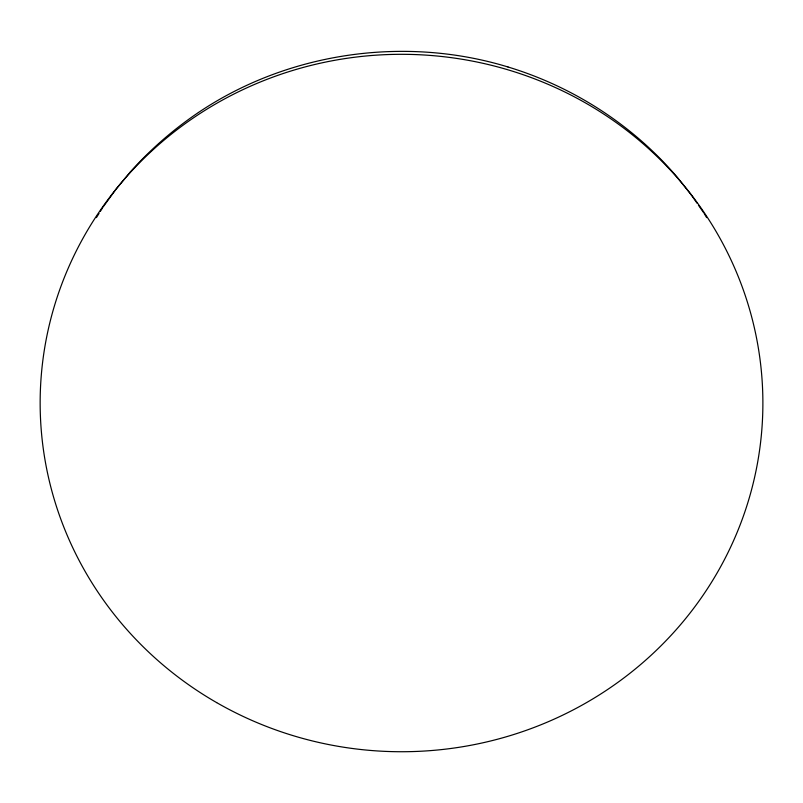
<?xml version="1.0" encoding="UTF-8"?>
<svg xmlns="http://www.w3.org/2000/svg" width="803" height="803" viewBox="0 0 803 803"><rect width="100%" height="100%" fill="white"/><g stroke="black" fill="none" stroke-linecap="round" stroke-linejoin="round"><path stroke-width="1.2" d="M96.41 217.603L99.05 213.417M100.365 211.33L102.342 208.188M102.995 207.154L116.124 189.066L130.427 171.812M130.417 171.822C150.552 149.318 173.458 129.383 198.471 112.48M198.461 112.49C288.096 52.205 404.762 35.452 507.968 66.97M507.958 66.97C573.422 86.804 633.145 125.338 677.471 177.513M677.461 177.503L691.403 195.059M691.393 195.049L697.044 203.199M698.449 205.227L703.408 212.373M704.101 213.377L706.65 217.613M216.649 702.605A361.37 348.713 0.2 0 0 762.85 407.783A361.37 348.713 0.2 0 0 225.041 98.679A361.37 348.713 0.2 0 0 216.649 702.605"/></g></svg>
